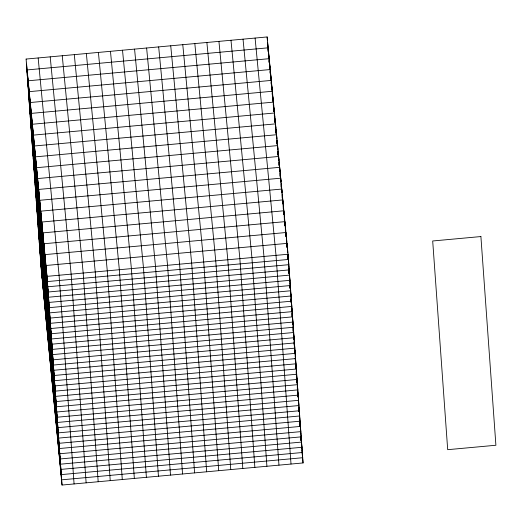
<?xml version="1.0" encoding="UTF-8"?>
<svg xmlns="http://www.w3.org/2000/svg" width="522" height="522" viewBox="0 0 522 522"><rect width="100%" height="100%" fill="white"/><g stroke="black" fill="none" stroke-linecap="round" stroke-linejoin="round"><path stroke-width="0.78" d="M26.1 59.058L267.14 36.951L288.066 254.247L303.067 462.942L62.027 485.049L41.101 267.753L26.1 59.058L47.026 276.353L62.027 485.049M47.026 276.353L288.066 254.247M269.985 67.775L269.606 63.893L269.933 68.369L269.613 65.23M270.135 69.328L270.579 73.987M271.551 84.075L270.657 74.763L270.977 79.233L270.657 76.101M272.595 94.939L271.701 85.628L272.021 90.097M273.717 106.579L272.745 96.492L273.071 100.961M274.167 111.238L273.796 107.356L274.063 111.082M274.318 112.785L274.768 117.443L274.468 113L33.421 135.113L48.422 343.809M275.211 122.102L274.84 118.22L275.159 122.69M275.362 123.655L275.812 128.308M276.784 138.395L275.884 129.084L276.21 133.56L275.89 130.422M277.828 149.259L276.934 139.948L277.254 144.424M278.872 160.13L277.978 150.812L278.298 155.288L277.978 152.15M279.4 165.559L279.022 161.676L279.29 165.409M279.551 167.112L279.994 171.771L279.694 167.327L38.654 189.434L53.655 398.129M280.445 176.423L280.073 172.547L280.392 177.017M280.595 177.976L280.966 181.858L280.745 178.191L39.698 200.298L54.699 409M281.488 187.287L281.117 183.411L281.436 187.881M281.639 188.84L282.01 192.722M283.061 203.587L282.161 194.275L282.487 198.745M283.583 209.022L283.211 205.139L283.479 208.865M283.733 210.568L284.105 214.451M284.627 219.886L284.255 216.004L284.523 219.729M284.777 221.439L285.227 226.091M285.299 226.868L285.678 230.75M285.828 232.303L286.2 236.179M286.35 237.732L286.722 241.614M286.872 243.167L287.244 247.043M287.394 248.596L287.766 252.478M287.916 254.031L288.438 259.46L47.398 281.573L26.472 64.278M268.04 48.938L268.341 52.043M268.562 54.366L268.863 57.472M269.084 59.802L269.385 62.908M270.135 70.666L270.435 73.772M271.179 81.53L271.479 84.636M271.701 86.965L272.001 90.065M272.223 92.394L272.523 95.5M272.752 97.829L273.045 100.929M273.274 103.258L273.574 106.364M273.796 108.693L274.096 111.799M274.318 114.122L274.618 117.228M274.84 119.558L275.14 122.663M275.362 124.986L275.662 128.092M276.412 135.857L276.712 138.956M276.934 141.286L277.234 144.392M277.456 146.721L277.756 149.821M278.5 157.585L278.8 160.691M279.029 163.014L279.322 166.12M279.851 171.555L279.551 168.449L279.72 171.366M280.073 173.878L280.373 176.984M280.816 181.643L280.595 179.314L280.764 182.237L280.595 180.651M281.117 184.749L281.417 187.848M281.639 190.178L281.867 192.507M282.167 195.613L282.461 198.712M282.689 201.042L282.989 204.148M283.211 206.477L283.433 208.807M283.733 211.906L284.033 215.012M284.255 217.341L284.483 219.671M284.777 222.77L285.077 225.876M285.306 228.205L285.599 231.311L284.927 221.648L43.887 243.761L58.888 452.457M285.828 233.641L286.049 235.964M286.35 239.069L286.65 242.175M286.872 244.505L287.093 246.828M287.394 249.934L287.622 252.263M287.916 255.369L288.294 259.245M288.444 260.798L288.816 264.68L47.776 286.787L26.85 69.491M268.562 55.704L268.791 58.033M269.091 61.139L269.241 62.692L269.098 60.487M269.613 66.568L269.763 68.121M270.135 72.003L270.285 73.556L270.142 71.351M270.657 77.432L270.807 78.985M271.179 82.867L271.329 84.42L271.192 82.215M271.701 88.303L271.851 89.849M272.23 93.732L272.38 95.285M272.752 99.167L272.902 100.72M273.274 104.596L273.424 106.149M273.796 110.031L273.946 111.584M274.318 115.46L274.468 117.013L274.331 114.807M274.84 120.895L274.99 122.448M275.368 126.324L275.518 127.877L275.375 125.671M275.89 131.759L276.04 133.312M276.412 137.195L276.562 138.741L276.419 136.536M276.934 142.623L277.084 144.176M277.456 148.059L277.606 149.612M277.978 153.488L278.128 155.041M278.507 158.923L278.657 160.476M279.029 164.352L279.179 165.905M279.551 169.787L279.701 171.34M280.073 175.216L280.223 176.769M281.117 186.086L281.267 187.633M281.645 191.515L281.795 193.068L281.599 190.119M282.167 196.951L282.317 198.497M282.689 202.379L282.839 203.932M283.211 207.815L283.361 209.368M283.733 213.244L283.883 214.796L283.694 211.847M284.255 218.679L284.405 220.232M284.784 224.108L284.934 225.661M285.306 229.543L285.456 231.096M285.828 234.972L285.978 236.525L285.782 233.575M286.35 240.407L286.5 241.96M286.872 245.842L287.022 247.389M287.922 256.707L288.144 259.036L287.876 255.304M288.366 261.359L289.188 269.9L48.148 292.007L27.222 74.711M287.844 257.268L287.994 258.821M288.372 262.697L288.744 266.579M288.894 268.132L289.566 275.114L48.526 297.227L27.601 79.925M288.372 264.034L288.594 266.364M288.894 269.469L289.938 280.334L48.898 302.44L27.973 85.145M288.894 270.807L289.195 273.906M289.416 276.236L290.317 285.547L49.277 307.66L28.351 90.365M288.894 272.145L289.044 273.691M289.423 277.573L289.795 281.456M289.945 283.009L290.689 290.767L49.649 312.874L28.723 95.578M289.423 278.911L289.645 281.241M290.317 288.222L290.017 285.123L290.232 288.098M290.467 289.775L291.067 295.987L50.021 318.094L29.101 100.798M289.945 285.684L290.245 288.783M290.467 291.113L291.439 301.201L50.399 323.314L29.473 106.018M289.945 287.015L290.095 288.568M290.473 292.45L290.767 295.556L290.5 291.831M290.995 297.886L291.818 306.421L50.771 328.527L29.852 111.232M290.473 293.788L290.623 295.341M291.367 303.099L290.995 299.217L291.302 303.008M291.517 304.652L292.19 311.634L51.149 333.747L30.224 116.452M290.995 300.555L291.217 302.884M291.517 307.327L291.818 310.433L291.517 305.99L292.568 316.854L51.521 338.961L30.602 121.665M292.046 312.756L292.94 322.074L51.9 344.181L30.974 126.885M291.524 308.665L291.674 310.218M292.046 314.094L292.268 316.423L292.052 313.441M292.568 319.529L293.318 327.287L52.272 349.401L31.353 132.105M292.046 315.432L292.196 316.984M292.946 324.743L292.646 321.643L292.862 324.625M293.09 326.296L293.69 332.507L52.65 354.614L31.725 137.319M292.568 322.204L292.796 324.534M293.096 327.633L293.468 331.516M293.618 333.069L294.069 337.721L53.022 359.834L32.103 142.539M293.096 328.971L293.397 332.077L293.129 328.351M293.618 334.406L294.441 342.941L53.401 365.048L32.475 147.752M293.096 330.309L293.247 331.861M293.618 335.744L293.919 338.843M294.14 341.173L294.813 348.161L53.773 370.268L32.853 152.972M293.618 337.082L293.847 339.404M294.519 346.393L294.147 342.51L294.415 346.236M294.669 347.946L295.191 353.374L54.151 375.488L33.225 158.192M294.147 343.848L294.369 346.177M294.669 349.283L295.563 358.594L54.523 380.701L33.604 163.406M294.669 350.621L294.897 352.944L294.682 349.962M295.191 356.05L295.941 363.808L54.901 385.921L33.976 168.626M294.669 351.952L294.819 353.505M295.569 361.27L295.269 358.164L295.485 361.146M295.72 362.823L296.313 369.028L55.273 391.135L34.354 173.839M295.198 358.725L295.419 361.054M295.72 364.154L296.091 368.036M296.242 369.589L296.692 374.248L55.652 396.355L34.726 179.059M295.72 365.491L296.02 368.597L295.7 364.128M296.242 370.927L297.064 379.461L56.024 401.575L35.098 184.279M295.72 366.829L295.87 368.382M296.248 372.264L296.542 375.37M296.77 377.693L297.442 384.681L56.402 406.788L35.476 189.493M296.248 373.602L296.47 375.931M297.142 382.913L296.77 379.031L297.038 382.763M297.292 384.466L297.814 389.895L56.774 412.008L35.848 194.713M296.77 380.368L296.998 382.698M297.292 385.804L298.192 395.115L57.152 417.222L36.227 199.926M296.77 381.706L296.92 383.259M297.299 387.141L297.52 389.471L297.305 386.489M297.821 392.57L298.564 400.335L57.524 422.442L36.599 205.146M297.299 388.479L297.449 390.032M297.892 394.684L298.121 397.014M298.343 399.343L298.943 405.548L57.903 427.662L36.977 210.366M297.821 395.245L297.971 396.798M298.343 400.681L298.721 404.557M298.871 406.109L299.315 410.768L58.275 432.875L37.349 215.579M298.349 402.018L298.571 404.341M298.871 407.447L299.243 411.329M299.393 412.882L299.693 415.982L58.647 438.095L37.728 220.799M298.871 408.785L299.171 411.891M299.393 414.22L300.065 421.202L59.025 443.308L38.099 226.013M298.871 410.122L299.021 411.675M299.693 418.657L299.393 415.558L299.608 418.54M299.922 420.986L300.444 426.422L59.397 448.528L38.478 231.233M299.4 416.895L299.621 419.218M299.922 422.324L300.294 426.206M300.444 427.759L300.816 431.635L59.776 453.748L38.85 236.453M299.922 423.662L300.143 425.991L299.876 422.265M300.444 429.097L301.194 436.855L60.147 458.962L39.228 241.666M299.922 424.999L300.072 426.552M300.522 431.205L300.744 433.534M300.966 435.863L301.566 442.075L60.526 464.182L39.6 246.886M300.45 431.766L300.594 433.319M300.372 432.327L300.522 433.88M300.894 437.762L301.194 440.868M301.422 443.191L302.316 452.509L61.276 474.615L40.351 257.32M300.9 439.1L301.05 440.653M301.422 444.529L301.794 448.411M301.944 449.964L302.695 457.722L61.648 479.835L40.729 262.54M301.422 445.866L301.644 448.196M302.023 452.078L302.316 455.184M302.466 456.73L303.067 462.942M255.088 38.054L276.014 255.349L291.015 464.045M243.037 39.163L263.962 256.459L278.963 465.154M230.985 40.266L251.911 257.561L266.912 466.257M218.933 41.368L239.859 258.664L254.86 467.366M206.882 42.478L227.807 259.773L242.808 468.469M194.83 43.58L215.749 260.876L230.757 469.572M182.778 44.69L203.697 261.985L218.705 470.681M170.727 45.792L191.646 263.088L206.653 471.784M158.675 46.895L179.594 264.197L194.595 472.893M146.623 48.004L167.542 265.3L182.543 473.996M134.572 49.107L155.491 266.403L170.492 475.105M122.513 50.216L143.439 267.512L158.44 476.208M110.462 51.319L131.387 268.615L146.388 477.31M98.41 52.428L119.336 269.724L134.337 478.42M86.358 53.531L107.284 270.827L122.285 479.522M74.307 54.634L95.232 271.936L110.233 480.632M62.255 55.743L83.181 273.039L98.182 481.734M50.203 56.846L71.129 274.141L86.13 482.837M38.152 57.955L59.077 275.251L74.078 483.946M39.979 252.1L60.898 469.402L301.944 447.289L300.972 437.201L301.22 440.894M287.661 252.322L287.022 243.382L45.975 265.489L60.976 474.185M288.412 262.762L288.679 266.488M288.947 270.213L289.214 273.939M289.429 276.921L289.749 281.391M293.612 335.059L293.879 338.785M296.235 371.579L296.503 375.305M297.788 393.197L298.055 396.922M298.323 400.648L298.591 404.374M298.858 408.1L299.126 411.825M300.411 429.717L300.679 433.443M301.429 443.876L301.755 448.352M286.669 242.208L285.971 232.518L44.931 254.625L59.932 463.321M286.832 244.44L287.041 247.421M284.151 214.516L283.883 210.784L42.837 232.897L57.838 441.592M284.738 222.711L284.953 225.693M283.1 203.645L282.833 199.919L41.793 222.033L56.794 430.728M282.056 192.781L281.789 189.055L40.749 211.169L55.75 419.864M282.643 200.983L282.859 203.965M278.918 160.189L278.65 156.463L37.61 178.57L52.611 387.265M277.874 149.325L277.606 145.599L36.56 167.706L51.561 376.401M278.461 157.52L278.676 160.502M276.823 138.46L276.556 134.735L35.516 156.841L50.517 365.537M277.469 147.406L277.626 149.638M277.952 154.114L278.056 155.602M275.831 128.34L275.512 123.871L34.472 145.977L49.473 354.673M273.685 105.862L273.417 102.136L32.377 124.249L47.378 332.945M272.641 94.997L272.373 91.272L31.333 113.385L46.334 322.081M273.28 103.943L273.443 106.181M271.597 84.133L271.329 80.408L30.283 102.521L45.284 311.216M272.236 93.079L272.399 95.317M272.719 99.787L272.823 101.281M270.598 74.013L270.279 69.543L29.239 91.65L44.239 300.352M268.882 57.505L268.562 53.029L269.535 63.123L269.235 58.679L28.195 80.786L43.196 289.482M267.14 36.951L267.408 40.677M267.838 46.641L267.518 42.165L268.491 52.252L268.191 47.815L27.144 69.922L42.145 278.618M268.054 49.623L268.21 51.854M480.899 236.557L432.692 240.981L447.693 449.677L495.9 445.253L480.899 236.557"/></g></svg>
